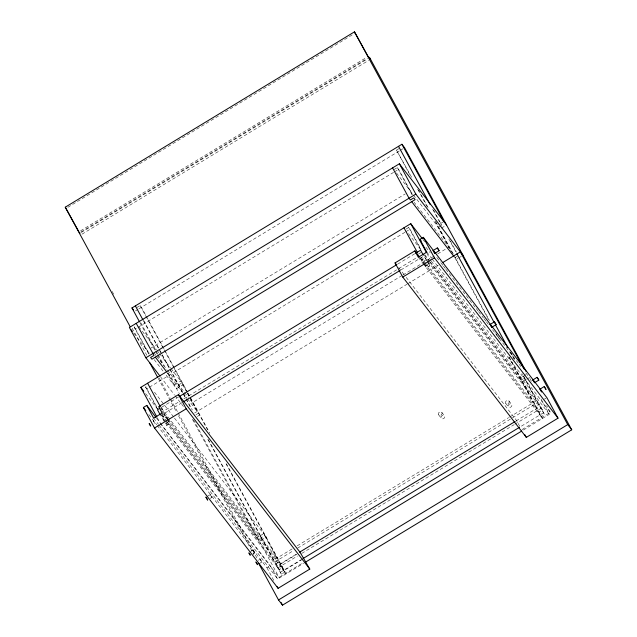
<?xml version="1.0" encoding="UTF-8"?>
<svg xmlns="http://www.w3.org/2000/svg" width="637" height="637" viewBox="0 0 637 637"><rect width="100%" height="100%" fill="white"/><g stroke="black" fill="none" stroke-linecap="round" stroke-linejoin="round"><path stroke-width="0.48" stroke-dasharray="3.19 2.39" d="M254.641 552.86C249.736 545.415 257.101 554.333 252.945 553.895M258.367 560.297L260.071 559.262L261.783 562.073L259.219 563.649M207.654 496.112L210.282 494.638L211.914 497.378L210.194 498.437M211.89 497.401L210.178 494.599M67.864 207.312L354.514 33.522M80.604 230.793L366.41 57.513M80.827 232.075L367.485 58.278M81.281 232.417L367.079 59.137M81.982 234.193L368.632 60.404M136.7 307.615L140.1 305.561L141.438 307.289L187.469 392.066M409.766 174.594L396.477 150.117L399.869 148.063M135.49 310.896L138.038 309.351M138.89 308.834L399.51 150.826M400.362 150.308L402.903 148.763M148.724 353.989L134.136 327.131L135.832 326.104M393.913 169.633L397.305 167.571L398.643 169.307L412.282 194.436M134.136 327.131L135.474 328.867L137.17 327.832M138.022 327.322L393.547 172.396M394.399 171.879L398.643 169.307M150.555 348.328L405.236 193.919M157.387 408.858L145.531 387.025L147.227 385.99M406.151 229.009L408.699 227.465L410.029 229.201L420.938 249.29M145.531 387.025L146.86 388.753L148.564 387.726M149.408 387.208L404.941 232.29M405.785 231.772L410.029 229.201M186.84 392.368L180.725 381.109L173.933 385.226L167.332 373.067M440.493 223.611L443.893 221.549M178.663 384.899L182.063 382.837L183.392 384.573L176.6 388.689L164.497 372.987M440.979 225.856L438.439 227.401L439.769 229.129M441.473 228.102L444.865 226.047M178.694 396.875L160.866 407.688L162.204 409.416L159.656 410.961M397.719 264.084L414.695 253.789M418.581 253.98L421.973 251.918M160.994 412.696L179.666 401.374M183.91 398.802L417.37 257.26M181.879 402.743L160.659 415.611L279.325 569.558L282.717 567.503L281.379 565.767M400.904 269.953L423.828 256.058L542.493 410.005L539.093 412.059L537.755 410.332M423.103 261.584L426.495 259.522L427.793 261.911M402.09 275.495L192.406 402.624L188.767 397.902M402.942 274.985L436.902 254.394M437.746 253.876L448.782 247.188L414.209 202.327M168.845 421.646L165.445 423.709L166.783 425.436L170.175 423.382L168.017 419.409M425.221 266.21L428.613 264.148L429.951 265.884L426.551 267.938L423.963 263.169M194.643 412.975L406.876 284.301M407.72 283.784L438.288 265.255M195.981 414.711L198.521 413.166L199.859 414.894L197.311 416.439M457.446 256.178L454.898 257.722L456.235 259.458L457.931 258.431M458.783 257.913L461.331 256.369M161.639 407.656L163.534 411.152L276.856 558.163L263.583 533.71L256.791 537.827L192.294 419.042M430.27 261.918L519.959 378.274L526.751 374.15M526.027 379.676L522.627 381.738L521.297 380.002L524.689 377.948L523.351 376.212M526.871 379.166L529.419 377.622L524.577 371.339M250.389 551.562L252.937 550.026M292.136 548.903L273.464 560.226L207.503 438.734M297.232 545.813L508.621 417.649M509.465 417.139L536.633 400.665L521.918 373.577M274.802 561.953L293.474 550.631M297.718 548.059L537.97 402.401M544.309 399.176L546.013 398.149M157.299 425.54L266.935 567.774L270.327 565.712L277.238 578.428L303.053 562.774M166.806 421.861L276.132 563.689L279.532 561.635L278.194 559.899M542.493 410.005L539.3 404.137L535.908 406.191L534.57 404.463M296.173 554.254L276.649 566.094L281.435 574.184L284.835 572.13L225.044 462.008M516.05 420.946L539.818 406.533L544.603 414.631L541.211 416.686L508 355.518M168.383 419.178L280.272 564.326L296.778 554.317M277.987 567.83L297.511 555.99M301.755 553.418L513.987 424.744M514.839 424.226L541.155 408.269M280.105 572.456L301.325 559.589M543.273 412.895L520.063 426.965L516.615 420.603L404.734 275.455M302.702 559.175L283.72 570.68L280.272 564.326M522.069 429.561L550.368 412.41L546.689 405.626M157.395 417.92L160.715 424.035L279.38 577.974L303.602 563.291M523.407 430.023L549.341 414.305L540.327 397.711M261.767 562.105L260.047 559.302M396.477 150.117L411.956 177.898M440.939 224.184L441.831 225.339M396.461 172.938L412.84 194.189M413.445 194.978L437.101 225.665L450.956 251.193M422.864 239.385L424.68 241.742M436.791 257.444L440.422 262.157M441.027 262.946L442.842 265.303M443.448 266.083L445.263 268.44M445.868 269.228L475.536 307.719M476.142 308.499L477.957 310.856M478.562 311.644L483.411 317.927M484.016 318.715L485.832 321.064M486.437 321.852L488.253 324.209M492.489 329.703L518.526 363.48M519.131 364.268L520.947 366.625M425.954 247.252L430.198 252.746M426.806 252.109L431.647 258.391M432.26 259.179L550.368 412.41M431.281 261.146L549.341 414.305M408.452 233.612L420.571 249.338M424.815 254.84L429.664 261.13M424.266 254.896L429.37 261.512M429.712 261.958L539.3 404.137M421.129 257.284L425.978 263.575M426.583 264.363L533.233 402.727L519.959 378.274M420.309 257.953L424.314 263.153M424.537 263.447L536.426 408.596L539.873 414.958M418.318 257.252L422.546 262.747M423.151 263.527L542.549 418.421L508.382 355.494M508.971 401.007A1.991 1.664 -37.6 0 1 507.371 403.93A1.991 1.664 -37.6 0 1 505.722 401.557A1.991 1.664 -37.6 0 1 508.971 401.007L511.646 404.471A1.991 1.664 -37.6 0 1 510.038 407.393A1.991 1.664 -37.6 0 1 508.398 405.028A1.991 1.664 -37.6 0 1 511.646 404.471M505.738 403.325L508.406 406.788M398.682 267.612L404.129 274.674M441.839 412.45A1.991 1.664 -37.6 0 1 440.239 415.372A1.991 1.664 -37.6 0 1 438.59 413.007A1.991 1.664 -37.6 0 1 441.839 412.45L444.515 415.913A1.991 1.664 -37.6 0 1 442.906 418.843A1.991 1.664 -37.6 0 1 441.266 416.471A1.991 1.664 -37.6 0 1 444.515 415.913M438.606 414.767L441.274 418.238M138.866 326.805L156.463 349.625M157.068 350.414L158.884 352.779M159.489 353.559L170.413 367.724M171.019 368.512L180.725 381.109M154.194 353.049L156.009 355.406M156.622 356.194L166.934 369.571M167.539 370.36L183.918 391.612M184.523 392.4L188.162 397.122M167.467 372.868L182.628 392.543M183.233 393.332L186.88 398.053M187.485 398.842L197.191 411.43L190.606 399.303M133.643 332.952L149.982 354.148M154.218 359.642L163.892 372.207M160.397 376.626L174.307 394.677M174.912 395.466L183.384 406.454M154.504 392.201L164.195 404.782M164.8 405.562L173.893 417.354M174.498 418.143L263.583 533.71M260.183 535.765L261.52 537.501L264.92 535.446L266.25 537.174L259.458 541.291L166.225 420.332M162.945 412.115L167.937 418.597M162.164 412.983L166.392 418.477M166.998 419.257L286.172 573.857L226.414 463.808M145.642 393.634L157.14 408.556M161.989 414.838L165.62 419.552M161.352 414.783L166.544 421.511M156.455 417.983L160.094 422.697M160.699 423.486L270.327 565.712M153.676 418.127L158.517 424.417M159.123 425.197L277.238 578.428M148.827 414.544L156.694 424.76M529.896 378.489L532.269 382.861M433.566 210.114L441.632 224.972M450.303 240.937L456.418 252.196M510.922 352.579L514.728 359.602M523.741 376.196L544.603 414.631M432.706 209.255L440.772 224.113M448.838 238.971L456.434 252.961M510.054 351.72L513.868 358.742M418.557 190.057L428.653 208.665M435.772 221.772L453.417 254.259M453.886 255.126L489.431 320.594M497.943 336.264L500.34 340.684M417.689 189.197L427.594 207.431M435.135 221.318L452.549 253.391M454.85 257.627L488.571 319.734M495.658 332.793L498.532 338.08M397.305 167.571L412.362 195.304M426.878 253.367L430.676 260.358M428.223 262.699L429.951 265.884M408.699 227.465L420.555 249.298M426.886 260.971L425.158 257.794L421.766 259.848L424.353 264.618M427.316 261.767L428.613 264.148M420.428 258.112L423.016 262.882M187.939 392.941L209.82 433.24M140.1 305.561L173.79 367.613M174.267 368.489L207.535 429.76M187.31 393.236L190.129 398.436M280.049 564.032L283.497 570.394M276.132 563.689L279.325 569.558M143.779 320.642L159.481 349.57M159.959 350.446L161.854 353.941M162.331 354.817L169.705 368.401M170.175 369.269L192.302 410.021M208.363 439.594L281.435 574.184M143.381 320.642L190.415 407.274M140.769 322.696L155.858 350.485M156.328 351.353L157.745 353.957M158.215 354.825L164.346 366.116M168.12 373.059L179.427 393.889M193.544 419.887L279.38 577.974M139.989 322.704L155.07 350.493M155.547 351.361L156.957 353.965M157.435 354.833L162.148 363.512M266.935 567.774L274.372 581.47M135.474 328.867L149.114 353.989M112.216 291.475L114.111 294.971M132.138 328.174L146.844 355.255M159.178 377.972L170.095 398.069M170.565 398.945L177.683 412.051M178.161 412.927L256.91 557.964M158.151 378.259L176.632 412.298M178.527 415.794L253.876 554.564M167.587 418.613L166.727 417.02L163.327 419.082L165.055 422.259M161.257 407.672L162.204 409.416M167.977 420.054L165.389 415.284L161.989 417.346L164.147 421.32M164.051 413.556L167.077 419.122M146.86 388.753L157.769 408.843M165.485 423.056L166.783 425.436M153.198 420.627L154.902 423.47L153.198 420.627"/><path stroke-width="0.96" d="M433.112 250.54L437.364 247.912L438.129 248.963L439.076 250.755L434.832 253.327L433.112 250.54L434.84 253.279M437.356 247.96L439.084 250.707M532.851 379.931L537.11 377.311L537.461 377.733L538.822 380.106L534.57 382.726L532.851 379.931L534.085 381.682M534.57 382.726L534.276 382.025M537.095 377.351L538.822 380.106M540.789 390.234L541.689 391.962L539.977 389.159L544.237 386.555L545.949 389.358L544.237 386.555M490.1 324.456L494.368 321.86L495.403 323.357L496.08 324.663L491.812 327.267L490.1 324.456L491.812 327.267M494.352 321.884L496.08 324.663M130.195 326.765L65.269 207.192L354.475 31.85L368.106 56.486L370.336 59.368L369.181 57.25L369.635 57.593L571.731 429.808L282.525 605.15L278.52 599.95L258.614 563.291M139.519 321.836L131.97 307.942L401.931 144.265L404.606 147.736L526.098 371.506M446.561 225.012L399.367 163.781L129.407 327.458L145.873 357.779L159.791 375.838M145.873 357.779L415.834 194.11L463.027 255.341M156.917 417.044L140.793 387.344L410.754 223.675L422.259 238.596M414.862 250.898L418.318 257.252L426.806 252.109L419.902 239.393L423.294 237.33L546.857 397.631L558.012 418.175L526.321 437.388L402.759 277.087L395.051 262.906L414.862 250.898L419.703 257.173M146.765 405.411L153.676 418.127L162.164 412.983L158.709 406.621L178.519 394.614L300.075 552.311L309.781 569.096L278.09 588.317L154.528 428.016L143.373 407.473L146.765 405.411L155.85 417.195M160.014 408.198L157.466 409.742L160.206 414.775M179.538 396.365L396.867 264.602M415.547 253.279L420.635 250.19L423.374 255.222M183.575 401.716L400.052 270.47M402.759 277.087L434.45 257.874L558.012 418.175M154.528 428.016L186.219 408.795L309.781 569.096M442.532 262.683L460.36 251.878L523.901 368.911M299.573 552.199L515.198 421.463M303.021 558.553L519.497 427.308M305.298 562.264L521.711 431.058M278.52 599.95L567.726 424.608L571.731 429.808M539.993 389.127L540.574 389.892M411.709 201.69L453.568 255.994M419.902 239.393L421.113 240.961M395.051 262.906L396.262 264.474M65.269 207.192L78.439 230.952M78.908 231.82L80.023 233.269M131.97 307.942L133.571 310.02M155.332 357.134L166.862 372.08M131.222 329.815L132.432 331.383M140.793 387.344L143.827 391.277M143.373 407.473L145.793 410.61M149.297 423.613C148.071 422.442 152.864 429.497 149.496 423.908M256.4 562.598C254.052 559.477 259.689 568.276 256.623 562.949M249.473 553.664C247.068 550.28 251.965 558.203 249.696 554.031M354.475 31.85L567.726 424.608M401.931 144.265L443.893 221.549M398.539 146.327L430.126 204.501M456.904 253.829L494.423 322.935M495.347 324.631L507.705 347.388M399.367 163.781L415.834 194.11M392.575 167.897L409.042 198.226L410.371 199.962L413.771 197.9L415.109 199.636L151.94 359.188L150.603 357.461L153.995 355.398L136.199 323.341M423.294 237.33L434.45 257.874M410.754 223.675L426.408 252.499M524.904 434.784L526.321 437.388M403.962 227.791L417.243 252.244M135.37 305.887L142.959 319.87M178.519 394.614L186.219 408.795M277.159 586.605L278.09 588.317M281.108 602.53L282.525 605.15M149.623 362.549L157.681 377.391M147.585 383.227L160.389 406.812M205.958 497.147L207.646 499.981L205.958 497.147"/></g></svg>
